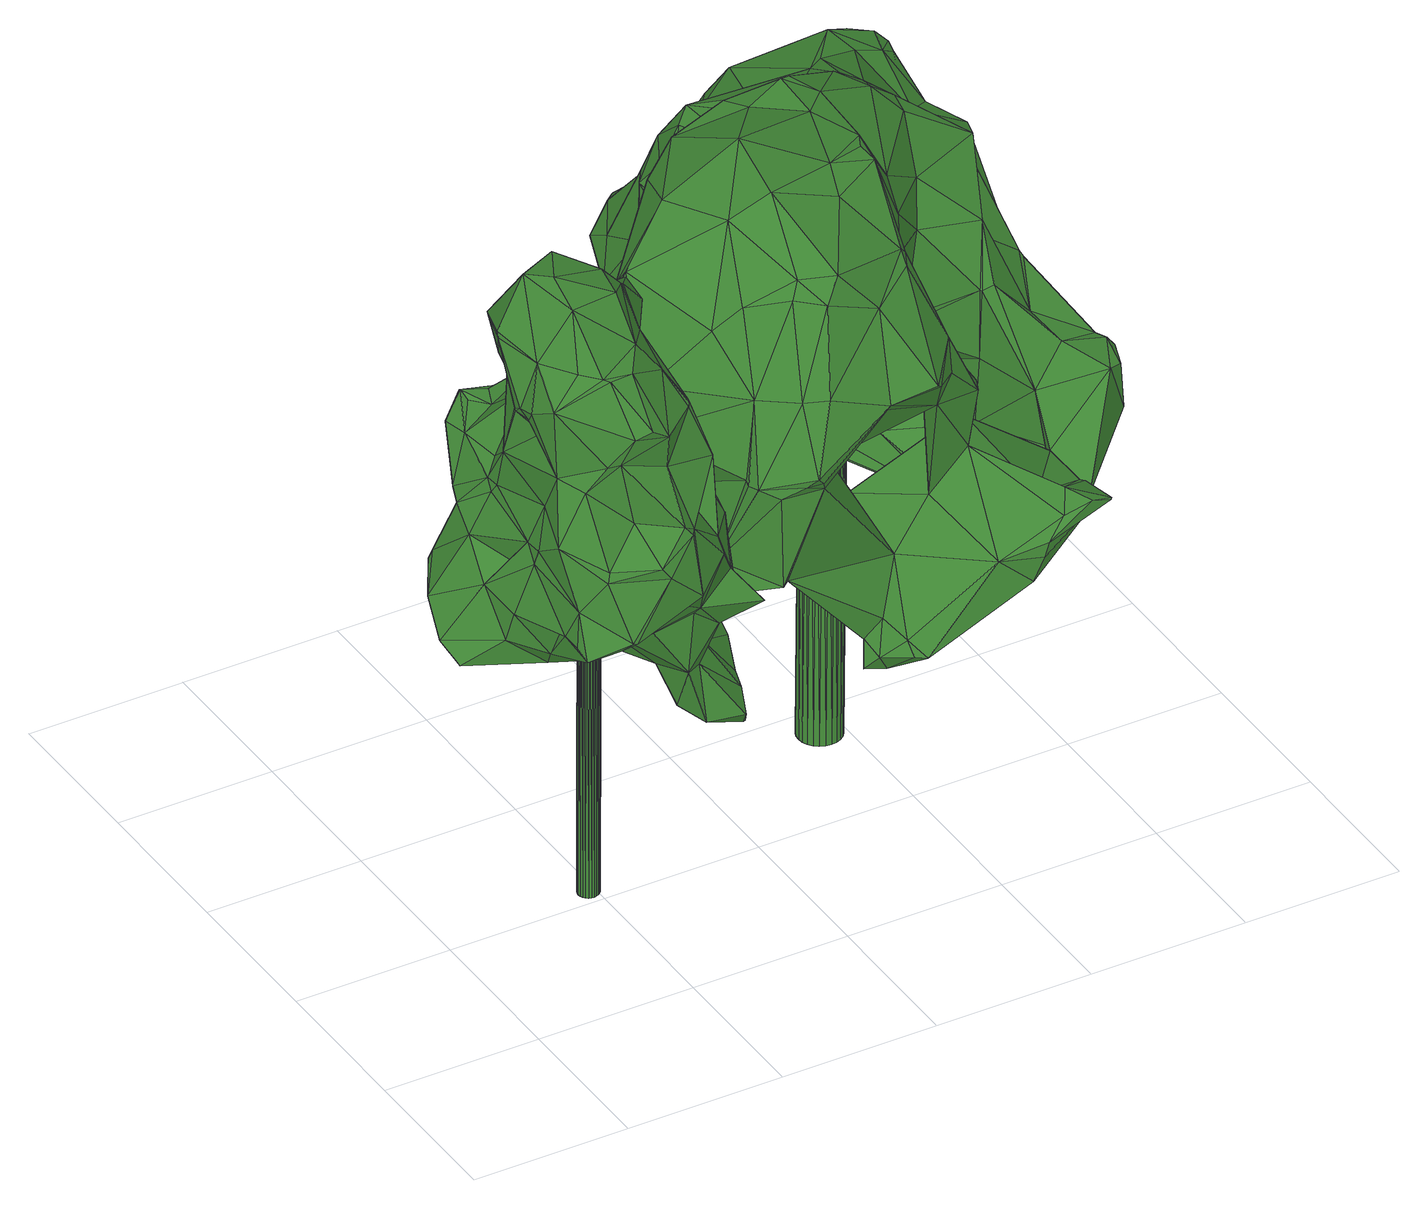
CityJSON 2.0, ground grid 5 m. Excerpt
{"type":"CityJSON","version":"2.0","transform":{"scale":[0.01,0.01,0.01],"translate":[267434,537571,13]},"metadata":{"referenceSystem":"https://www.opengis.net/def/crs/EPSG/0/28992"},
"CityObjects":{
"tree1":{"type":"SolitaryVegetationObject","attributes":{"gtid":65,"crown_width_m":8.85,"crown_median_z":26.13,"crown_r50_m":0.369,"crown_porosity":0.889,"trunk_H_m":12.92,"trunk_DBH_m":0.66,"trunk_radius_m":0.33,"trunk_base_height_m":13.21,"original_gtid":"65"},"geometry":[{"type":"Solid","lod":"3","boundaries":[[[[0,1,2]],[[3,4,5]],[[6,7,8]],[[9,10,11]],[[12,13,14]],[[12,14,15]],[[16,17,15]],[[18,17,16]],[[19,20,21]],[[21,20,22]],[[23,24,25]],[[26,24,23]],[[4,14,13]],[[1,27,2]],[[8,2,27]],[[7,0,2]],[[28,6,29]],[[30,31,32]],[[33,34,35]],[[8,7,2]],[[36,37,38]],[[25,39,40]],[[30,32,41]],[[29,6,42]],[[43,44,37]],[[45,46,47]],[[48,49,50]],[[28,7,6]],[[51,52,53]],[[54,55,56]],[[57,16,15]],[[58,59,60]],[[61,62,63]],[[64,62,61]],[[65,66,67]],[[68,66,65]],[[69,70,71]],[[72,70,69]],[[73,74,75]],[[76,77,78]],[[79,6,8]],[[8,27,79]],[[80,79,27]],[[81,82,83]],[[84,40,39]],[[0,7,85]],[[85,7,28]],[[86,87,88]],[[86,88,89]],[[64,61,90]],[[91,92,93]],[[94,93,92]],[[95,96,97]],[[80,98,79]],[[44,99,78]],[[100,19,21]],[[97,101,36]],[[9,11,102]],[[3,5,103]],[[85,104,0]],[[11,10,56]],[[48,72,69]],[[37,36,43]],[[105,106,107]],[[105,107,71]],[[108,109,110]],[[111,112,90]],[[95,97,38]],[[97,36,38]],[[107,106,69]],[[113,67,66]],[[113,66,76]],[[60,89,58]],[[114,115,3]],[[116,117,91]],[[9,54,10]],[[11,43,118]],[[34,33,119]],[[57,15,14]],[[54,56,10]],[[120,121,122]],[[123,84,29]],[[29,42,123]],[[124,125,126]],[[127,128,129]],[[18,130,34]],[[129,102,118]],[[131,50,132]],[[127,129,118]],[[34,119,18]],[[130,16,57]],[[130,18,16]],[[96,68,133]],[[132,134,131]],[[69,71,107]],[[69,106,48]],[[11,118,102]],[[135,136,137]],[[138,136,135]],[[139,75,74]],[[25,140,141]],[[47,52,142]],[[143,94,144]],[[47,53,52]],[[132,50,49]],[[113,145,146]],[[59,146,145]],[[120,147,148]],[[139,149,150]],[[34,151,35]],[[108,126,125]],[[103,133,152]],[[45,153,46]],[[128,154,102]],[[155,156,157]],[[1,61,63]],[[73,58,74]],[[133,68,65]],[[152,144,158]],[[152,159,144]],[[38,77,95]],[[160,100,161]],[[132,49,162]],[[163,105,164]],[[163,42,105]],[[165,65,67]],[[46,53,47]],[[137,166,135]],[[101,97,96]],[[84,104,85]],[[12,154,128]],[[101,167,43]],[[92,168,169]],[[150,170,171]],[[19,172,173]],[[96,133,174]],[[133,103,174]],[[175,82,81]],[[176,177,88]],[[178,175,81]],[[112,51,64]],[[179,161,112]],[[112,161,51]],[[180,83,82]],[[169,168,20]],[[105,181,182]],[[42,163,123]],[[183,123,163]],[[166,137,147]],[[43,11,44]],[[104,84,39]],[[6,79,98]],[[130,151,34]],[[20,117,22]],[[45,47,21]],[[6,98,42]],[[128,102,129]],[[127,13,128]],[[12,128,13]],[[183,156,184]],[[178,184,156]],[[162,185,136]],[[171,186,187]],[[160,161,172]],[[160,172,100]],[[25,40,23]],[[84,23,40]],[[168,117,20]],[[95,68,96]],[[53,188,51]],[[162,187,186]],[[71,70,183]],[[119,189,18]],[[190,191,73]],[[137,185,192]],[[108,110,126]],[[99,44,109]],[[27,63,80]],[[1,63,27]],[[192,148,147]],[[182,148,192]],[[175,193,82]],[[194,106,105]],[[41,32,178]],[[195,145,113]],[[150,93,139]],[[57,173,130]],[[196,197,20]],[[169,20,197]],[[89,88,177]],[[104,39,61]],[[137,192,147]],[[26,180,24]],[[126,110,55]],[[56,44,11]],[[64,51,122]],[[112,198,179]],[[54,9,199]],[[174,103,5]],[[89,60,86]],[[92,91,168]],[[200,144,159]],[[200,201,144]],[[3,202,4]],[[183,163,164]],[[183,164,71]],[[185,203,194]],[[111,35,198]],[[151,179,198]],[[151,198,35]],[[111,198,112]],[[48,204,72]],[[110,44,56]],[[53,46,205]],[[172,161,179]],[[76,99,113]],[[135,166,138]],[[87,86,60]],[[206,95,77]],[[206,77,76]],[[179,151,173]],[[130,173,151]],[[172,179,207]],[[30,41,59]],[[19,100,172]],[[145,31,30]],[[28,29,84]],[[28,84,85]],[[73,191,208]],[[83,180,26]],[[209,141,140]],[[91,117,168]],[[210,211,187]],[[64,90,112]],[[212,156,155]],[[1,0,104]],[[1,104,61]],[[182,194,105]],[[141,111,213]],[[166,147,205]],[[120,53,205]],[[120,205,147]],[[47,142,21]],[[194,203,48]],[[56,55,110]],[[44,78,37]],[[113,99,214]],[[113,214,195]],[[73,208,58]],[[215,92,216]],[[145,30,59]],[[113,146,67]],[[35,111,217]],[[35,217,33]],[[59,58,146]],[[201,208,191]],[[194,192,185]],[[162,136,138]],[[190,143,191]],[[215,94,92]],[[33,141,209]],[[165,201,200]],[[200,65,165]],[[146,58,208]],[[144,216,158]],[[158,114,103]],[[152,158,103]],[[216,114,158]],[[100,142,161]],[[76,78,99]],[[32,175,178]],[[182,192,194]],[[116,21,117]],[[200,159,65]],[[45,211,210]],[[211,171,187]],[[211,150,171]],[[75,190,73]],[[159,152,133]],[[57,196,173]],[[19,196,20]],[[173,196,19]],[[77,37,78]],[[77,38,37]],[[108,32,31]],[[108,31,195]],[[65,159,133]],[[91,93,150]],[[91,150,211]],[[59,218,204]],[[108,214,109]],[[75,93,94]],[[75,139,93]],[[199,102,154]],[[199,154,189]],[[216,92,169]],[[87,50,131]],[[41,218,59]],[[162,186,134]],[[68,95,206]],[[66,68,206]],[[66,206,76]],[[125,32,108]],[[67,146,201]],[[110,109,44]],[[83,26,81]],[[144,94,215]],[[216,144,215]],[[132,162,134]],[[138,187,162]],[[157,156,183]],[[205,138,166]],[[205,187,138]],[[96,5,101]],[[174,5,96]],[[41,178,218]],[[187,153,210]],[[60,59,204]],[[60,204,48]],[[219,209,140]],[[219,140,180]],[[204,218,155]],[[13,5,4]],[[216,197,14]],[[57,14,197]],[[81,184,178]],[[72,155,70]],[[72,204,155]],[[145,195,31]],[[143,220,94]],[[221,54,222]],[[221,222,219]],[[140,25,24]],[[140,24,180]],[[195,214,108]],[[216,169,197]],[[212,218,178]],[[155,218,212]],[[60,48,87]],[[23,223,26]],[[184,81,223]],[[81,26,223]],[[51,142,52]],[[134,186,131]],[[176,88,186]],[[177,58,89]],[[189,17,18]],[[154,17,189]],[[102,199,9]],[[124,193,125]],[[82,193,124]],[[154,12,15]],[[146,208,201]],[[67,201,165]],[[194,48,106]],[[114,3,103]],[[33,209,222]],[[33,222,119]],[[224,115,216]],[[202,115,224]],[[225,13,167]],[[127,167,13]],[[45,210,153]],[[205,153,187]],[[205,46,153]],[[209,219,222]],[[161,142,51]],[[101,225,167]],[[101,43,36]],[[196,57,197]],[[14,4,202]],[[224,14,202]],[[50,87,48]],[[157,183,70]],[[157,70,155]],[[154,15,17]],[[21,22,117]],[[170,150,226]],[[131,88,87]],[[123,223,84]],[[212,178,156]],[[227,223,23]],[[84,223,227]],[[84,227,23]],[[184,223,183]],[[183,223,123]],[[98,62,181]],[[80,62,98]],[[63,62,80]],[[122,62,64]],[[122,121,62]],[[181,62,121]],[[182,181,121]],[[141,39,25]],[[13,225,5]],[[101,5,225]],[[82,124,180]],[[55,124,126]],[[43,167,118]],[[118,167,127]],[[125,193,32]],[[32,193,175]],[[228,124,55]],[[228,55,54]],[[219,180,124]],[[219,124,228]],[[219,228,54]],[[177,170,226]],[[42,229,105]],[[105,229,181]],[[21,142,100]],[[98,229,42]],[[181,229,98]],[[109,214,99]],[[114,216,115]],[[3,115,202]],[[224,216,14]],[[211,116,91]],[[116,45,21]],[[211,45,116]],[[71,164,105]],[[171,177,176]],[[170,177,171]],[[141,213,39]],[[61,39,213]],[[90,61,213]],[[90,213,111]],[[171,176,186]],[[173,207,179]],[[143,201,191]],[[172,207,173]],[[74,149,139]],[[120,148,121]],[[121,148,182]],[[221,219,54]],[[119,222,189]],[[189,222,199]],[[199,222,54]],[[186,88,131]],[[122,188,120]],[[51,188,122]],[[120,188,53]],[[162,49,203]],[[162,203,185]],[[49,48,203]],[[150,149,226]],[[201,143,144]],[[137,136,185]],[[75,94,190]],[[220,190,94]],[[143,190,220]],[[33,217,141]],[[111,141,217]],[[177,149,58]],[[74,58,149]],[[177,226,149]],[[230,231,232]],[[230,232,233]],[[233,232,234]],[[233,234,235]],[[232,231,236]],[[232,236,234]],[[234,236,237]],[[234,237,235]],[[236,231,238]],[[236,238,237]],[[237,238,239]],[[237,239,235]],[[238,231,240]],[[238,240,239]],[[239,240,241]],[[239,241,235]],[[240,231,242]],[[240,242,241]],[[241,242,243]],[[241,243,235]],[[242,231,244]],[[242,244,243]],[[243,244,245]],[[243,245,235]],[[244,231,246]],[[244,246,245]],[[245,246,247]],[[245,247,235]],[[246,231,248]],[[246,248,247]],[[247,248,249]],[[247,249,235]],[[248,231,250]],[[248,250,249]],[[249,250,251]],[[249,251,235]],[[250,231,252]],[[250,252,251]],[[251,252,253]],[[251,253,235]],[[252,231,254]],[[252,254,253]],[[253,254,255]],[[253,255,235]],[[254,231,256]],[[254,256,255]],[[255,256,257]],[[255,257,235]],[[256,231,258]],[[256,258,257]],[[257,258,259]],[[257,259,235]],[[258,231,260]],[[258,260,259]],[[259,260,261]],[[259,261,235]],[[260,231,262]],[[260,262,261]],[[261,262,263]],[[261,263,235]],[[262,231,264]],[[262,264,263]],[[263,264,265]],[[263,265,235]],[[264,231,266]],[[264,266,265]],[[265,266,267]],[[265,267,235]],[[266,231,268]],[[266,268,267]],[[267,268,269]],[[267,269,235]],[[268,231,270]],[[268,270,269]],[[269,270,271]],[[269,271,235]],[[270,231,272]],[[270,272,271]],[[271,272,273]],[[271,273,235]],[[272,231,274]],[[272,274,273]],[[273,274,275]],[[273,275,235]],[[274,231,276]],[[274,276,275]],[[275,276,277]],[[275,277,235]],[[276,231,278]],[[276,278,277]],[[277,278,279]],[[277,279,235]],[[278,231,230]],[[278,230,279]],[[279,230,233]],[[279,233,235]]]]}]},
"tree2":{"type":"SolitaryVegetationObject","attributes":{"gtid":64,"crown_width_m":17.73,"crown_median_z":25.42,"crown_r50_m":0.522,"crown_porosity":0.869,"trunk_H_m":12.26,"trunk_DBH_m":1.37,"trunk_radius_m":0.683,"trunk_base_height_m":13.16,"original_gtid":"64"},"geometry":[{"type":"Solid","lod":"3","boundaries":[[[[280,281,282]],[[283,284,285]],[[286,287,288]],[[289,290,291]],[[292,282,281]],[[293,294,295]],[[296,297,298]],[[299,300,301]],[[302,303,304]],[[302,304,305]],[[306,307,308]],[[309,310,311]],[[312,313,314]],[[315,302,316]],[[317,318,319]],[[320,321,322]],[[323,324,325]],[[326,327,307]],[[284,283,328]],[[329,330,331]],[[332,333,334]],[[310,335,336]],[[337,282,292]],[[295,338,339]],[[340,341,342]],[[343,344,345]],[[329,346,347]],[[334,324,348]],[[290,349,350]],[[351,352,353]],[[318,354,319]],[[355,310,356]],[[357,358,359]],[[360,361,362]],[[363,353,352]],[[363,352,364]],[[363,365,353]],[[366,354,367]],[[368,369,370]],[[371,372,373]],[[350,349,321]],[[374,375,376]],[[350,377,290]],[[378,369,379]],[[371,380,372]],[[351,353,381]],[[381,358,382]],[[383,371,373]],[[384,385,319]],[[315,316,373]],[[291,359,289]],[[325,324,386]],[[365,358,381]],[[387,376,388]],[[389,340,390]],[[391,342,392]],[[363,364,393]],[[359,358,365]],[[391,392,394]],[[321,377,350]],[[282,395,396]],[[393,313,397]],[[346,362,347]],[[360,362,346]],[[398,362,399]],[[303,400,401]],[[402,326,307]],[[323,325,403]],[[404,405,406]],[[407,392,408]],[[409,410,411]],[[412,405,413]],[[414,392,415]],[[416,323,417]],[[292,403,325]],[[325,386,337]],[[332,395,333]],[[418,419,420]],[[292,325,337]],[[421,422,417]],[[406,384,423]],[[340,394,424]],[[425,290,377]],[[426,427,428]],[[348,324,416]],[[323,416,324]],[[321,425,377]],[[429,411,430]],[[328,348,431]],[[328,334,348]],[[432,433,434]],[[416,435,348]],[[349,436,322]],[[437,326,402]],[[438,439,440]],[[441,439,438]],[[300,442,443]],[[281,280,444]],[[353,365,381]],[[431,445,328]],[[446,328,445]],[[406,405,447]],[[448,449,430]],[[404,406,423]],[[333,395,386]],[[301,450,451]],[[378,320,452]],[[297,305,453]],[[454,432,455]],[[337,386,395]],[[282,337,395]],[[456,457,388]],[[283,285,440]],[[421,458,459]],[[332,441,438]],[[334,441,332]],[[460,461,444]],[[462,396,463]],[[450,464,465]],[[450,465,416]],[[451,422,421]],[[466,467,288]],[[468,466,288]],[[469,470,471]],[[472,473,474]],[[472,474,475]],[[333,386,324]],[[333,324,334]],[[476,437,402]],[[440,439,283]],[[334,439,441]],[[439,334,328]],[[439,328,283]],[[392,342,477]],[[478,479,480]],[[481,482,483]],[[484,481,483]],[[468,485,466]],[[471,486,487]],[[399,488,489]],[[489,488,490]],[[433,461,434]],[[409,411,429]],[[488,491,309]],[[492,493,494]],[[448,495,383]],[[305,297,410]],[[369,456,379]],[[321,349,322]],[[426,496,497]],[[440,498,438]],[[456,388,379]],[[425,379,388]],[[392,477,408]],[[388,376,425]],[[318,470,469]],[[378,499,369]],[[370,369,499]],[[500,501,502]],[[326,503,477]],[[326,477,342]],[[477,503,408]],[[288,482,481]],[[391,394,340]],[[457,473,387]],[[425,378,379]],[[291,493,492]],[[504,280,396]],[[505,504,396]],[[440,285,498]],[[396,280,282]],[[367,506,507]],[[367,507,366]],[[508,509,510]],[[511,510,509]],[[366,507,510]],[[431,435,445]],[[435,446,445]],[[437,503,326]],[[512,513,370]],[[514,513,512]],[[370,513,514]],[[478,480,319]],[[308,515,516]],[[512,516,514]],[[308,516,306]],[[306,516,512]],[[332,438,419]],[[308,307,517]],[[459,518,301]],[[459,301,451]],[[519,415,407]],[[520,521,522]],[[301,518,299]],[[523,524,518]],[[525,463,395]],[[526,527,446]],[[459,528,518]],[[374,494,493]],[[320,378,321]],[[321,378,425]],[[286,529,530]],[[530,529,531]],[[532,307,306]],[[519,442,299]],[[407,442,519]],[[518,528,523]],[[533,534,535]],[[536,535,534]],[[537,538,539]],[[352,360,364]],[[289,397,312]],[[540,385,496]],[[385,497,496]],[[430,296,448]],[[448,296,298]],[[541,542,338]],[[527,543,544]],[[432,454,433]],[[535,404,545]],[[291,375,493]],[[546,547,505]],[[504,505,547]],[[548,526,427]],[[430,411,296]],[[303,285,549]],[[550,540,344]],[[543,551,544]],[[527,551,543]],[[421,417,552]],[[517,341,389]],[[517,327,341]],[[553,373,316]],[[553,316,429]],[[343,442,407]],[[394,392,414]],[[536,413,554]],[[402,307,476]],[[555,556,557]],[[374,557,556]],[[490,309,311]],[[490,311,558]],[[559,425,376]],[[453,560,413]],[[468,289,312]],[[288,289,468]],[[532,561,562]],[[331,563,485]],[[331,485,329]],[[412,413,560]],[[564,565,479]],[[393,360,346]],[[364,360,393]],[[495,491,566]],[[462,495,566]],[[524,567,414]],[[394,414,567]],[[340,342,391]],[[433,454,444]],[[461,433,444]],[[568,287,359]],[[357,359,287]],[[569,570,502]],[[569,520,570]],[[549,285,284]],[[444,571,281]],[[382,572,573]],[[487,486,574]],[[451,450,417]],[[575,355,338]],[[575,338,295]],[[525,462,463]],[[447,576,497]],[[548,576,447]],[[459,458,577]],[[570,286,578]],[[361,579,580]],[[436,581,582]],[[583,435,584]],[[583,343,345]],[[572,360,573]],[[410,297,296]],[[585,555,586]],[[550,574,486]],[[587,531,588]],[[550,486,540]],[[430,449,553]],[[490,563,331]],[[348,435,431]],[[382,573,351]],[[524,415,519]],[[414,415,524]],[[298,335,448]],[[336,335,298]],[[427,345,428]],[[392,407,415]],[[589,357,287]],[[401,304,303]],[[395,463,396]],[[590,591,592]],[[590,592,322]],[[493,375,374]],[[533,535,545]],[[322,436,590]],[[351,573,352]],[[448,383,449]],[[593,378,452]],[[585,287,568]],[[514,594,370]],[[574,437,476]],[[574,503,437]],[[356,595,355]],[[316,302,429]],[[413,595,356]],[[549,400,303]],[[553,449,373]],[[347,398,329]],[[553,429,430]],[[305,304,560]],[[453,305,560]],[[361,580,547]],[[393,596,597]],[[317,486,470]],[[329,313,346]],[[381,382,351]],[[598,599,355]],[[462,525,418]],[[511,600,534]],[[591,534,600]],[[601,602,603]],[[310,453,356]],[[306,561,532]],[[395,332,419]],[[340,424,390]],[[587,572,531]],[[604,551,605]],[[329,398,330]],[[370,606,512]],[[545,565,533]],[[355,599,558]],[[408,503,574]],[[419,418,525]],[[548,605,526]],[[601,607,541]],[[608,307,532]],[[561,509,562]],[[317,470,318]],[[550,408,574]],[[362,398,347]],[[446,583,526]],[[446,435,583]],[[532,562,609]],[[470,486,471]],[[449,383,373]],[[474,457,610]],[[387,611,557]],[[286,570,520]],[[421,459,451]],[[423,479,565]],[[555,557,538]],[[427,583,345]],[[518,524,299]],[[519,299,524]],[[523,528,612]],[[323,403,552]],[[344,496,426]],[[467,355,575]],[[604,544,551]],[[467,466,355]],[[466,598,355]],[[291,568,359]],[[492,568,291]],[[607,601,603]],[[494,568,492]],[[457,474,473]],[[566,491,546]],[[511,479,510]],[[608,476,307]],[[536,534,591]],[[446,527,328]],[[340,389,341]],[[444,280,613]],[[322,452,320]],[[604,401,400]],[[400,544,604]],[[286,530,287]],[[387,388,457]],[[387,374,376]],[[547,488,361]],[[346,313,393]],[[485,313,329]],[[485,314,313]],[[578,361,360]],[[546,488,547]],[[508,562,509]],[[432,434,587]],[[589,530,572]],[[428,345,344]],[[428,344,426]],[[378,614,499]],[[528,459,577]],[[528,577,612]],[[417,323,552]],[[413,536,595]],[[285,303,498]],[[318,469,506]],[[542,339,338]],[[566,546,462]],[[507,508,510]],[[423,384,480]],[[481,615,288]],[[396,462,505]],[[546,505,462]],[[520,522,529]],[[387,557,374]],[[460,580,461]],[[547,460,444]],[[547,580,460]],[[529,588,531]],[[455,616,617]],[[417,450,416]],[[328,527,284]],[[549,284,527]],[[535,554,404]],[[536,554,535]],[[574,476,487]],[[349,581,436]],[[589,382,357]],[[512,561,306]],[[343,550,344]],[[343,407,550]],[[458,618,619]],[[610,456,369]],[[610,457,456]],[[620,529,621]],[[541,338,355]],[[490,331,489]],[[401,560,304]],[[490,558,563]],[[365,363,597]],[[365,597,359]],[[578,360,572]],[[578,572,461]],[[315,420,498]],[[315,373,420]],[[612,622,475]],[[612,537,622]],[[479,423,480]],[[506,367,354]],[[537,473,622]],[[472,622,473]],[[558,311,355]],[[310,355,311]],[[420,419,438]],[[572,382,589]],[[462,418,420]],[[447,623,548]],[[541,595,602]],[[558,599,563]],[[599,598,563]],[[563,598,485]],[[485,598,466]],[[289,596,397]],[[359,596,289]],[[619,620,458]],[[595,536,591]],[[564,533,565]],[[538,577,620]],[[458,620,577]],[[591,499,614]],[[612,577,538]],[[287,482,288]],[[609,487,476]],[[315,498,302]],[[303,302,498]],[[420,438,498]],[[591,614,593]],[[397,596,393]],[[359,597,596]],[[531,572,530]],[[624,424,625]],[[618,421,616]],[[524,523,567]],[[451,417,422]],[[301,464,450]],[[618,616,432]],[[421,552,617]],[[617,552,403]],[[293,542,626]],[[570,578,461]],[[352,573,360]],[[398,489,330]],[[331,330,489]],[[516,594,514]],[[507,609,562]],[[507,562,508]],[[606,561,512]],[[590,615,481]],[[509,561,606]],[[540,496,344]],[[532,609,608]],[[608,609,476]],[[301,300,464]],[[318,506,354]],[[336,453,310]],[[336,298,453]],[[297,453,298]],[[609,507,487]],[[507,506,487]],[[412,560,604]],[[413,356,453]],[[604,560,401]],[[483,482,585]],[[559,375,291]],[[483,585,484]],[[593,614,378]],[[290,559,291]],[[447,497,406]],[[290,425,559]],[[406,497,384]],[[384,497,385]],[[461,572,587]],[[358,357,382]],[[474,610,390]],[[390,610,389]],[[326,341,327]],[[475,622,472]],[[368,370,594]],[[368,594,369]],[[309,335,310]],[[567,625,394]],[[529,620,619]],[[624,625,475]],[[557,611,539]],[[461,587,434]],[[511,564,479]],[[361,488,399]],[[361,399,362]],[[467,286,288]],[[447,405,623]],[[475,625,567]],[[585,586,627]],[[485,312,314]],[[468,312,485]],[[494,374,556]],[[549,527,400]],[[588,619,618]],[[588,618,432]],[[462,380,495]],[[627,586,621]],[[286,520,529]],[[287,585,482]],[[293,339,542]],[[293,295,339]],[[355,595,541]],[[404,554,405]],[[610,628,389]],[[389,628,517]],[[488,309,490]],[[487,469,471]],[[487,506,469]],[[319,480,384]],[[612,475,567]],[[541,602,601]],[[606,629,509]],[[511,509,629]],[[499,629,370]],[[370,629,606]],[[397,313,312]],[[399,489,398]],[[289,615,581]],[[526,583,427]],[[343,443,442]],[[300,299,442]],[[473,611,387]],[[467,575,500]],[[467,500,286]],[[393,597,363]],[[286,500,578]],[[461,580,570]],[[579,500,580]],[[361,500,579]],[[578,500,361]],[[626,542,607]],[[591,602,595]],[[538,557,539]],[[481,484,603]],[[585,627,484]],[[559,376,375]],[[395,419,525]],[[617,616,421]],[[300,443,464]],[[584,464,443]],[[584,443,583]],[[583,443,343]],[[292,571,403]],[[617,403,571]],[[617,571,455]],[[280,504,613]],[[547,444,613]],[[546,491,488]],[[567,523,612]],[[547,613,504]],[[575,295,501]],[[630,405,412]],[[575,501,500]],[[405,554,413]],[[454,455,571]],[[444,454,571]],[[292,281,571]],[[400,527,544]],[[605,551,526]],[[455,432,616]],[[618,458,421]],[[527,526,551]],[[607,542,541]],[[481,602,590]],[[499,600,629]],[[591,600,499]],[[537,612,538]],[[424,394,625]],[[590,436,582]],[[349,290,581]],[[289,581,290]],[[590,582,615]],[[581,615,582]],[[631,294,293]],[[501,295,521]],[[501,521,520]],[[629,600,511]],[[569,501,520]],[[589,287,530]],[[426,576,427]],[[540,317,385]],[[486,317,540]],[[537,611,473]],[[537,539,611]],[[302,409,429]],[[296,411,410]],[[548,427,576]],[[497,576,426]],[[319,385,317]],[[603,602,481]],[[327,517,307]],[[517,628,515]],[[515,308,517]],[[569,502,501]],[[495,380,383]],[[593,592,591]],[[322,592,452]],[[593,452,592]],[[627,621,626]],[[621,586,538]],[[621,538,620]],[[538,586,555]],[[464,584,465]],[[435,465,584]],[[416,465,435]],[[491,335,309]],[[390,424,624]],[[580,502,570]],[[500,502,580]],[[423,565,404]],[[404,565,545]],[[479,478,510]],[[587,588,432]],[[366,478,354]],[[510,478,366]],[[420,372,462]],[[373,372,420]],[[478,319,354]],[[626,632,631]],[[631,293,626]],[[621,529,632]],[[621,632,626]],[[631,632,529]],[[521,295,294]],[[521,294,631]],[[448,335,495]],[[474,390,624]],[[475,474,624]],[[412,633,623]],[[604,633,412]],[[495,335,491]],[[326,342,341]],[[302,305,409]],[[410,409,305]],[[534,533,564]],[[534,564,511]],[[623,633,548]],[[548,633,605]],[[591,590,602]],[[371,383,380]],[[516,515,594]],[[515,628,594]],[[484,627,634]],[[484,634,603]],[[627,626,634]],[[607,634,626]],[[603,634,607]],[[630,412,623]],[[630,623,405]],[[408,635,407]],[[407,635,550]],[[408,550,635]],[[289,636,615]],[[288,636,289]],[[288,615,636]],[[568,556,585]],[[555,585,556]],[[494,556,568]],[[605,633,604]],[[594,628,637]],[[610,369,637]],[[369,594,637]],[[610,637,628]],[[619,588,529]],[[462,372,380]],[[631,529,522]],[[522,521,631]],[[638,639,640]],[[638,640,641]],[[641,640,642]],[[641,642,643]],[[640,639,644]],[[640,644,642]],[[642,644,645]],[[642,645,643]],[[644,639,646]],[[644,646,645]],[[645,646,647]],[[645,647,643]],[[646,639,648]],[[646,648,647]],[[647,648,649]],[[647,649,643]],[[648,639,650]],[[648,650,649]],[[649,650,651]],[[649,651,643]],[[650,639,652]],[[650,652,651]],[[651,652,653]],[[651,653,643]],[[652,639,654]],[[652,654,653]],[[653,654,655]],[[653,655,643]],[[654,639,656]],[[654,656,655]],[[655,656,657]],[[655,657,643]],[[656,639,658]],[[656,658,657]],[[657,658,659]],[[657,659,643]],[[658,639,660]],[[658,660,659]],[[659,660,661]],[[659,661,643]],[[660,639,662]],[[660,662,661]],[[661,662,663]],[[661,663,643]],[[662,639,664]],[[662,664,663]],[[663,664,665]],[[663,665,643]],[[664,639,666]],[[664,666,665]],[[665,666,667]],[[665,667,643]],[[666,639,668]],[[666,668,667]],[[667,668,669]],[[667,669,643]],[[668,639,670]],[[668,670,669]],[[669,670,671]],[[669,671,643]],[[670,639,672]],[[670,672,671]],[[671,672,673]],[[671,673,643]],[[672,639,674]],[[672,674,673]],[[673,674,675]],[[673,675,643]],[[674,639,676]],[[674,676,675]],[[675,676,677]],[[675,677,643]],[[676,639,678]],[[676,678,677]],[[677,678,679]],[[677,679,643]],[[678,639,680]],[[678,680,679]],[[679,680,681]],[[679,681,643]],[[680,639,682]],[[680,682,681]],[[681,682,683]],[[681,683,643]],[[682,639,684]],[[682,684,683]],[[683,684,685]],[[683,685,643]],[[684,639,686]],[[684,686,685]],[[685,686,687]],[[685,687,643]],[[686,639,638]],[[686,638,687]],[[687,638,641]],[[687,641,643]]]]}]}
},
"vertices":[
[833,279,667],[718,301,666],[850,322,610],[209,466,1825],[205,395,1850],[256,452,1971],[854,446,678],[854,322,612],[836,351,601],[668,315,1762],[676,324,1765],[614,372,1874],[355,229,1713],[223,300,1905],[237,308,1671],[295,249,1636],[313,145,1419],[428,207,1511],[437,61,1438],[205,382,1341],[222,447,1373],[135,540,1201],[228,507,1255],[809,346,1117],[819,329,1128],[859,220,1085],[884,461,1173],[774,362,626],[880,423,713],[902,503,779],[648,685,1542],[661,670,1570],[772,568,1437],[574,72,1292],[462,55,1401],[367,78,1197],[511,450,2127],[589,559,2064],[534,574,2123],[741,271,1019],[773,289,1040],[604,741,1412],[852,626,762],[527,369,1994],[621,510,1924],[44,701,1094],[42,628,999],[23,598,1012],[575,986,1138],[523,1025,1109],[492,1045,1132],[269,413,963],[51,529,956],[69,559,941],[729,286,1592],[739,337,1593],[683,346,1762],[210,252,1473],[440,987,1452],[640,901,1443],[579,941,1362],[658,299,858],[648,467,792],[662,369,703],[501,462,951],[421,904,1857],[499,823,1886],[481,899,1842],[420,744,2065],[712,865,963],[722,825,988],[744,855,957],[635,863,1164],[287,944,1569],[266,934,1504],[215,898,1514],[707,737,1935],[587,591,2053],[611,585,2037],[802,440,629],[751,426,651],[903,504,1189],[840,478,1338],[901,485,1195],[759,394,877],[867,365,697],[453,976,1180],[459,1023,1166],[438,1004,1174],[460,978,1432],[532,330,1055],[147,716,1370],[201,635,1486],[168,774,1383],[227,811,1522],[445,700,2138],[305,616,2161],[371,560,2162],[769,468,667],[737,698,1873],[163,422,1159],[357,429,2132],[539,203,1772],[212,597,1986],[709,328,853],[734,679,861],[667,849,953],[725,860,953],[698,572,1616],[637,589,1744],[712,433,1695],[459,215,1098],[338,306,1010],[612,762,1726],[218,513,1795],[214,501,1793],[161,669,1283],[159,666,1287],[480,306,1946],[553,88,1498],[279,680,916],[466,605,911],[438,524,926],[876,564,880],[808,419,1348],[763,503,1473],[742,398,1595],[403,294,1951],[433,207,1792],[484,196,1810],[306,141,1387],[438,1051,1145],[458,1042,1099],[280,775,1944],[411,1027,1131],[306,908,828],[418,898,920],[308,906,825],[279,884,867],[229,911,1470],[779,273,1193],[661,236,1119],[156,456,1051],[339,853,1555],[352,704,1686],[601,743,1618],[516,856,1611],[263,783,798],[403,712,892],[322,898,1470],[232,816,1270],[354,81,1198],[277,705,1845],[108,724,1030],[395,223,1712],[638,812,1178],[672,589,1092],[657,776,1005],[279,662,1813],[338,801,1858],[241,296,1153],[243,354,1037],[405,988,1068],[788,645,847],[762,666,869],[450,912,1843],[251,813,820],[383,303,1962],[207,625,1443],[212,603,1477],[407,817,1213],[337,875,1189],[229,249,1166],[241,192,1278],[213,603,2005],[818,552,1393],[426,936,1175],[466,946,1416],[713,623,1286],[237,136,1142],[827,386,1299],[663,529,807],[504,648,898],[807,648,997],[788,522,1105],[445,888,906],[403,1003,1162],[236,879,1058],[199,536,1026],[528,94,1529],[288,940,1571],[362,912,1566],[458,829,891],[787,531,1443],[634,825,950],[669,666,1662],[211,367,1393],[251,403,1513],[374,185,1103],[546,226,1653],[399,869,1830],[458,803,1693],[217,434,1802],[477,831,1130],[619,911,1334],[152,693,968],[510,751,1942],[229,178,1167],[412,932,1550],[703,176,1328],[117,825,1121],[134,830,1142],[610,772,1205],[649,251,1098],[667,675,1741],[253,687,1511],[203,552,1625],[487,149,1254],[620,765,1343],[705,214,1364],[294,908,1553],[623,287,1509],[571,118,1495],[804,559,1019],[249,411,1760],[329,348,1970],[413,781,1453],[745,454,1106],[672,303,1389],[731,569,830],[508,545,21],[475,545,21],[507,554,21],[514,552,1313],[513,560,1313],[481,552,1313],[504,562,21],[510,568,1313],[498,568,21],[504,575,1313],[491,574,21],[497,580,1313],[483,577,21],[490,583,1313],[475,578,21],[481,585,1313],[466,577,21],[472,583,1313],[458,573,21],[464,580,1313],[452,568,21],[458,575,1313],[446,561,21],[452,568,1313],[443,553,21],[449,560,1313],[442,545,21],[448,551,1313],[443,536,21],[449,543,1313],[447,528,21],[453,535,1313],[452,522,21],[458,528,1313],[459,516,21],[465,523,1313],[467,513,21],[473,520,1313],[475,512,21],[481,519,1313],[484,513,21],[490,520,1313],[492,517,21],[498,523,1313],[498,522,21],[505,528,1313],[504,529,21],[510,535,1313],[507,537,21],[513,543,1313],
[994,148,1494],[1068,214,1701],[995,244,1700],[561,1064,1553],[575,1070,1538],[508,1074,1430],[1599,500,1257],[1924,464,1074],[1704,449,930],[1982,452,869],[2086,713,699],[2243,604,1027],[1120,318,1945],[1463,1087,1271],[1282,896,1393],[1233,815,1250],[736,714,812],[790,698,827],[785,685,832],[1640,1189,2035],[1461,1127,2120],[1509,1036,2106],[613,794,1009],[664,1020,1308],[790,929,1196],[775,871,972],[1939,1747,1062],[1952,1712,1180],[2067,1700,1053],[913,410,1075],[1084,703,1160],[1175,482,1173],[1669,320,872],[1360,168,832],[1352,235,861],[530,728,1093],[498,727,913],[1274,1822,1332],[1332,1899,1285],[1201,1796,1253],[1970,832,704],[2038,824,698],[1838,793,627],[1108,615,2159],[983,640,2091],[1062,390,2011],[1874,1821,1487],[1952,1672,1218],[784,927,1768],[1236,185,740],[1167,198,754],[1206,201,741],[699,596,1647],[851,504,1840],[722,765,1929],[888,428,1065],[721,589,1025],[1036,371,1960],[1249,869,1071],[1255,938,1108],[2031,1559,1773],[1994,1621,1447],[1955,1660,1781],[1316,1455,1870],[1300,1586,1690],[1268,1412,1845],[1304,74,818],[1265,83,829],[892,853,2063],[1881,664,597],[2080,724,691],[1830,60,1184],[1688,57,1092],[1895,69,1159],[1320,1894,1162],[1385,657,919],[1244,870,1065],[1890,239,1125],[1899,224,1128],[1985,345,979],[1542,90,1055],[1335,317,1017],[1264,119,867],[1850,118,1109],[1674,59,1045],[1904,206,1110],[1371,1913,1148],[1359,1914,1160],[2062,1543,1012],[2080,1335,892],[1981,1582,701],[609,591,1079],[623,613,1161],[502,629,1058],[2202,691,1242],[2193,723,1047],[2115,928,1175],[2091,801,722],[2033,1111,864],[2103,1151,903],[780,402,1127],[1896,70,1165],[1790,150,1190],[590,621,1009],[1155,1640,1202],[1197,1694,1317],[926,460,1921],[2158,1020,1319],[2147,1089,1112],[2082,1530,1453],[2086,1512,1458],[2009,1598,1791],[1867,1615,1836],[1647,75,961],[1971,1485,1808],[897,344,1683],[858,252,1445],[1682,290,893],[1199,163,803],[1247,229,880],[782,945,1429],[789,930,1271],[1809,1833,1484],[1169,349,2015],[1134,1345,934],[1131,1230,1151],[1110,1403,1242],[1715,1450,1857],[1653,1796,1671],[719,752,814],[752,751,803],[720,749,810],[1167,888,1202],[1243,936,1073],[1887,1496,1832],[1760,1469,1864],[1139,852,2188],[1341,689,2132],[780,602,1286],[676,587,1503],[583,668,1320],[1484,685,2095],[1465,732,2118],[1149,1528,921],[2020,1510,1771],[2158,888,808],[1179,1480,1634],[1190,1338,1636],[1212,1423,1719],[518,746,883],[702,720,823],[968,1069,1973],[1532,354,1669],[1428,213,1624],[1520,317,1575],[1079,1124,2047],[1773,702,591],[1726,1885,1552],[631,690,1559],[632,788,1734],[521,1026,1490],[631,752,1722],[1572,1277,1938],[1468,1245,1913],[1258,205,1623],[984,1096,1948],[1001,1098,1926],[1117,1272,1304],[723,659,870],[531,662,912],[1424,945,2122],[1493,790,2113],[1904,853,718],[936,853,1113],[1407,193,1645],[1438,426,1907],[2146,1201,1152],[2149,1199,1247],[1581,722,1851],[1605,828,1910],[1199,247,1596],[1465,302,1493],[795,378,1148],[849,293,1437],[1432,1123,2124],[1288,1051,2121],[1489,528,849],[1462,574,974],[1656,373,871],[1345,1905,1282],[1324,1877,1307],[1362,1882,1306],[2011,1339,1472],[2156,1112,1343],[2086,1420,1447],[2069,1180,1714],[1759,1812,1465],[1748,1788,1681],[1295,1768,1131],[1213,1629,860],[1199,1695,1148],[1811,762,754],[1942,498,981],[1999,578,987],[1911,861,928],[1408,439,789],[1368,1726,1456],[1416,1880,1295],[940,233,1115],[1194,244,819],[1236,299,864],[880,313,1068],[2182,513,1252],[2228,629,1231],[2213,647,1250],[826,347,1083],[1246,1589,1587],[1183,1493,1425],[566,806,1328],[1867,1396,872],[1256,446,1176],[1144,567,1364],[1162,462,1345],[1723,1863,1616],[968,172,1464],[908,211,1419],[1358,1910,1268],[1404,1908,1139],[1503,1687,923],[1627,1622,840],[1427,1718,899],[1518,1503,865],[1954,1710,723],[2012,1675,714],[2015,1677,719],[2127,1651,1046],[2085,1695,1030],[2012,1663,1187],[1712,1108,2008],[1701,1263,1963],[1480,640,1509],[1306,845,1484],[1498,684,1527],[1805,1134,1929],[1748,1205,1954],[855,317,1440],[1178,1046,1708],[816,903,1723],[1805,1079,1907],[1583,686,1517],[1643,457,1299],[1670,439,1422],[1671,1663,1142],[1189,1307,766],[1496,1291,876],[1201,1290,805],[1430,1176,915],[2025,1104,1679],[1950,889,1598],[1941,1001,1507],[1281,1636,1543],[1533,955,890],[1528,1024,1065],[827,837,1670],[803,918,1447],[1185,1304,770],[922,224,1106],[1028,175,1438],[1226,1236,1392],[612,1049,1487],[1445,1592,1729],[1124,878,1626],[1314,591,2087],[485,685,894],[1344,1179,1132],[1924,779,1450],[2087,682,1260],[2071,830,1277],[1354,499,825],[2186,724,1045],[921,885,1117],[1903,1720,1036],[1659,1650,1110],[1380,465,790],[1270,1439,866],[1189,1345,801],[853,288,1076],[1908,1211,1794],[2143,502,1256],[1182,507,1560],[1504,457,1501],[1294,331,1868],[1599,361,1270],[1748,80,1149],[1578,1805,1602],[1177,574,1205],[1182,1374,1585],[1778,962,1759],[1459,339,1164],[1218,448,1164],[1160,383,1363],[1879,660,604],[1771,699,598],[1328,1166,1888],[1256,1142,2099],[1974,635,1159],[1887,780,1442],[1639,374,1438],[1555,445,1602],[1754,239,1128],[1774,747,638],[1644,1123,787],[1829,833,692],[1883,852,741],[2091,1576,1015],[1530,958,885],[1716,234,927],[1727,221,944],[1450,544,838],[1384,506,814],[1526,1359,894],[1570,971,903],[1792,791,738],[1669,991,908],[946,849,1398],[1162,889,1558],[1842,1566,767],[1564,1018,1057],[1684,1613,1307],[1465,1783,1230],[2037,1403,1186],[2153,1034,1332],[2029,1081,1751],[1015,157,1472],[1778,1149,920],[1823,727,696],[1466,484,1908],[1439,459,1942],[1481,544,1862],[1537,648,1765],[1738,891,1637],[1883,785,1443],[2062,1145,1692],[1133,1239,1300],[1981,1386,1702],[1995,1288,1745],[1701,960,1261],[1897,813,1187],[2072,1541,1114],[1818,1486,829],[1188,1209,1181],[1415,1019,1437],[1659,933,1603],[1263,909,1418],[1796,1063,1067],[1655,1559,1591],[1856,738,736],[2067,1541,1016],[1493,896,15],[1425,895,16],[1491,913,15],[1511,908,1241],[1509,926,1240],[1443,907,1242],[1484,930,15],[1502,942,1240],[1473,944,15],[1491,956,1240],[1459,954,15],[1477,967,1241],[1442,961,15],[1460,973,1241],[1424,963,15],[1442,976,1241],[1407,961,16],[1425,973,1241],[1390,954,16],[1408,966,1242],[1376,943,16],[1394,955,1242],[1366,929,16],[1384,941,1242],[1359,912,17],[1377,924,1242],[1357,894,17],[1375,907,1243],[1359,877,17],[1377,889,1243],[1366,860,17],[1384,873,1243],[1377,846,17],[1395,858,1243],[1391,836,17],[1410,848,1243],[1408,829,17],[1426,841,1243],[1426,827,17],[1444,839,1242],[1443,829,16],[1461,841,1242],[1460,836,16],[1478,848,1242],[1474,847,16],[1492,859,1241],[1484,861,15],[1503,874,1241],[1491,878,15],[1509,890,1241]
]}
